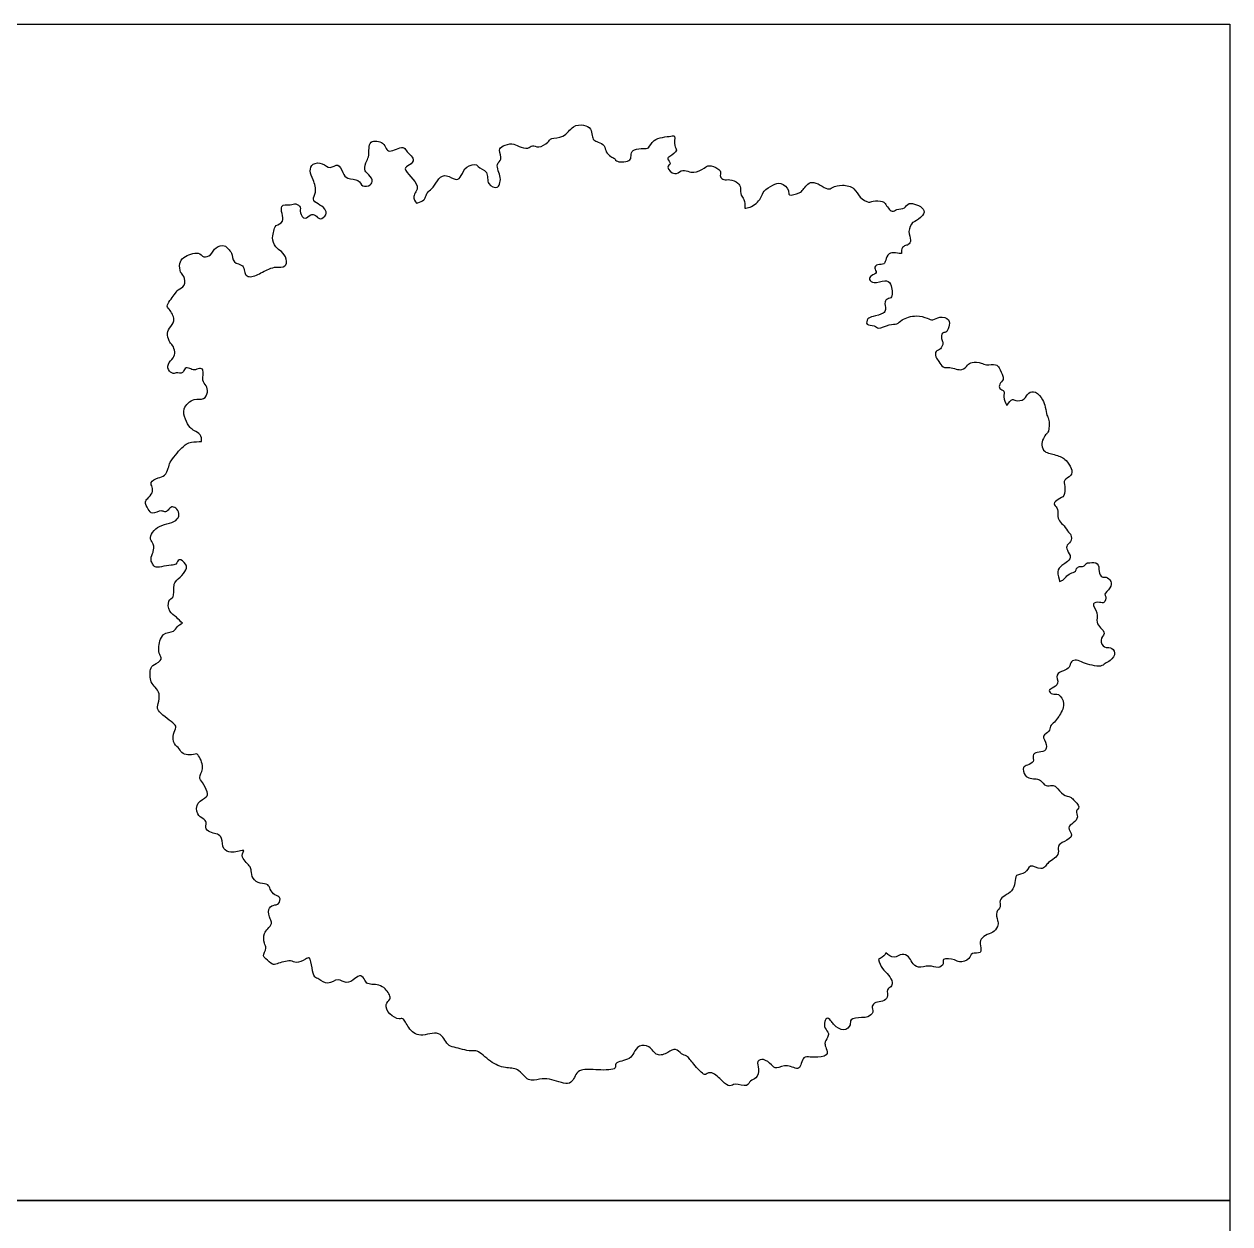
# Model space of a CAD drawing. Header units: millimetres. Extents: x 34 to 295, y 0 to 64.
# Drawn here: x 269.76 to 294.91, y 24.2 to 49.23 of the extents above; entities that cross this region are included whole.
import ezdxf

# ---------------------------------------------------------------- set-up
doc = ezdxf.new("R2010")
doc.units = ezdxf.units.MM
doc.layers.add('AG-PLANTS', color=7, linetype='Continuous', true_color=0x66ccff)
doc.layers.add('X-VPRT', color=6, linetype='Continuous', true_color=0xff00ff)

msp = doc.modelspace()

# ---------------------------------------------------------------- linework, layer by layer
at = {"layer": 'AG-PLANTS'}
for points, knots in [([(277.946, 45.491), (277.954, 45.495), (278.012, 45.517), (278.108, 45.541), (278.144, 45.651), (278.184, 45.737), (278.311, 45.813), (278.395, 46.015), (278.575, 46.11), (278.776, 45.936), (278.897, 46.069), (278.952, 46.269), (279.21, 46.315), (279.218, 46.24), (279.468, 46.158), (279.39, 45.876), (279.642, 45.789), (279.676, 45.898), (279.725, 46.025), (279.573, 46.315), (279.753, 46.393), (279.644, 46.604), (279.746, 46.698), (279.944, 46.75), (280.075, 46.67), (280.27, 46.61), (280.36, 46.715), (280.499, 46.631), (280.694, 46.754), (280.749, 46.865), (281.033, 46.843), (281.192, 47.12), (281.428, 47.136), (281.597, 47.056), (281.603, 46.907), (281.635, 46.799), (281.738, 46.768), (281.883, 46.706), (281.883, 46.552), (281.998, 46.463), (282.082, 46.428), (282.118, 46.335), (282.446, 46.357), (282.405, 46.517), (282.479, 46.632), (282.679, 46.631), (282.801, 46.624), (282.867, 46.854), (283.238, 46.883), (283.357, 46.914), (283.299, 46.681), (283.413, 46.6), (283.231, 46.465), (283.158, 46.425), (283.281, 46.306), (283.125, 46.252), (283.342, 46.046), (283.453, 46.193), (283.612, 46.158), (283.729, 46.115), (283.951, 46.212), (284.039, 46.304), (284.231, 46.215), (284.301, 46.153), (284.262, 46.04), (284.358, 45.962), (284.478, 46.002), (284.661, 45.921), (284.712, 45.818), (284.696, 45.65), (284.791, 45.58), (284.8, 45.447), (284.79, 45.387)], [1.430897, 1.430897, 1.430897, 1.430897, 1.548769, 2.219698, 2.801891, 3.349937, 4.025915, 4.866205, 5.616315, 6.457707, 7.122685, 7.948506, 8.771712, 9.190781, 10.02323, 10.904819, 11.686817, 12.211914, 12.883734, 13.840769, 14.49692, 15.280926, 15.897467, 16.687171, 17.404503, 18.183256, 18.779579, 19.442185, 20.268689, 20.876321, 21.763615, 22.742948, 23.582196, 24.316466, 24.986372, 25.564617, 26.141863, 26.826413, 27.495548, 28.164811, 28.693075, 29.223676, 30.145769, 30.773984, 31.39249, 32.183287, 32.76723, 33.5648, 34.651401, 35.151001, 35.939056, 36.513475, 37.3031, 37.762962, 38.372986, 38.907669, 39.713911, 40.401565, 41.088981, 41.732778, 42.597158, 43.220655, 44.008473, 44.539075, 45.107292, 45.669965, 46.300345, 47.07918, 47.68474, 48.391282, 48.98412, 49.760492, 49.760492, 49.760492, 49.760492]), ([(273.465, 40.522), (273.467, 40.57), (273.452, 40.675), (273.31, 40.743), (273.217, 40.808), (273.118, 40.987), (273.055, 41.212), (273.297, 41.44), (273.519, 41.374), (273.605, 41.549), (273.569, 41.692), (273.458, 41.784), (273.529, 42.026), (273.416, 42.055), (273.308, 41.994), (273.223, 42.05), (273.101, 42.071), (273.094, 41.923), (272.931, 41.963), (272.897, 41.924), (272.768, 41.977), (272.743, 42.145), (272.888, 42.256), (272.916, 42.389), (272.867, 42.53), (272.797, 42.587), (272.738, 42.74), (272.781, 42.896), (272.931, 43.025), (272.823, 43.264), (272.692, 43.336), (272.908, 43.584), (272.96, 43.688), (273.137, 43.756), (273.109, 43.982), (273.008, 44.037), (272.998, 44.247), (273.073, 44.374), (273.405, 44.501), (273.497, 44.342), (273.672, 44.402), (273.741, 44.584), (273.945, 44.633), (274.016, 44.532), (274.107, 44.462), (274.109, 44.231), (274.34, 44.214), (274.357, 44.072), (274.38, 43.977), (274.492, 43.947), (274.613, 43.987), (274.867, 44.125), (275.016, 44.169), (275.224, 44.143), (275.254, 44.34), (275.132, 44.491), (275.001, 44.561), (274.921, 44.773), (274.978, 44.904), (274.992, 45.047), (275.232, 45.07), (275.046, 45.493), (275.321, 45.437), (275.425, 45.502), (275.548, 45.408), (275.496, 45.296), (275.623, 45.119), (275.732, 45.271), (275.846, 45.253), (275.927, 45.124), (276.082, 45.246), (276.047, 45.385), (275.897, 45.471), (275.754, 45.568), (275.874, 45.721), (275.797, 45.981), (275.706, 46.152), (275.769, 46.336), (275.995, 46.34), (276.135, 46.184), (276.325, 46.351), (276.404, 46.116), (276.495, 45.986), (276.75, 46.001), (276.803, 45.82), (276.994, 45.854), (277.047, 45.982), (276.927, 46.116), (276.845, 46.179), (276.903, 46.393), (276.97, 46.472), (276.925, 46.839), (277.268, 46.765), (277.306, 46.636), (277.38, 46.533), (277.682, 46.704), (277.719, 46.572), (277.931, 46.419), (277.812, 46.278), (277.609, 46.214), (278.086, 45.855), (277.835, 45.638), (277.917, 45.532), (277.946, 45.491)], [0, 0, 0, 0, 0.681884, 1.369114, 1.978313, 2.785929, 3.628176, 4.5884, 5.393663, 6.102318, 6.776125, 7.438907, 8.269506, 8.77414, 9.385087, 9.957487, 10.515894, 11.089905, 11.748368, 12.131065, 12.742123, 13.426247, 14.170039, 14.821572, 15.496012, 16.038022, 16.744705, 17.458796, 18.215583, 19.080259, 19.68248, 20.637015, 21.294662, 22.010212, 22.790593, 23.386551, 24.159944, 24.861738, 25.866648, 26.546463, 27.23017, 28.021668, 28.772143, 29.366272, 29.968505, 30.763709, 31.538182, 32.171618, 32.714918, 33.275415, 33.927155, 34.893536, 35.637876, 36.384343, 37.08236, 37.862131, 38.561354, 39.379472, 40.064336, 40.695688, 41.422, 42.428425, 43.188234, 43.823289, 44.432489, 45.039336, 45.746833, 46.415392, 46.984082, 47.613086, 48.300316, 48.923332, 49.68461, 50.359375, 51.062856, 51.988614, 52.791617, 53.499612, 54.292907, 55.061019, 55.798129, 56.577901, 57.299567, 58.142306, 58.84084, 59.543983, 60.147649, 60.882549, 61.447366, 62.238178, 62.865047, 63.816387, 64.701984, 65.357378, 65.911111, 66.871534, 67.451392, 68.305954, 68.990085, 69.623529, 70.815375, 71.685067, 72.38675, 72.38675, 72.38675, 72.38675]), ([(284.79, 45.387), (284.824, 45.39), (284.945, 45.398), (285.145, 45.59), (285.17, 45.757), (285.379, 45.867), (285.546, 45.944), (285.731, 45.774), (285.684, 45.619), (285.945, 45.712), (286.008, 45.762), (286.181, 46.035), (286.515, 45.742), (286.621, 45.829), (286.83, 45.888), (287.096, 45.818), (287.169, 45.607), (287.379, 45.491), (287.459, 45.547), (287.673, 45.54), (287.712, 45.491), (287.864, 45.268), (287.957, 45.387), (288.146, 45.359), (288.191, 45.547), (288.566, 45.394), (288.516, 45.224), (288.34, 45.099), (288.284, 45.1), (288.178, 44.89), (288.276, 44.73), (288.211, 44.611), (288.118, 44.614), (288.045, 44.522), (288.084, 44.417), (287.928, 44.463), (287.784, 44.463), (287.73, 44.302), (287.703, 44.204), (287.564, 44.227), (287.468, 44.14), (287.581, 44.028), (287.419, 43.991), (287.371, 43.897), (287.492, 43.801), (287.716, 43.905), (287.854, 43.823), (287.894, 43.51), (287.764, 43.502), (287.695, 43.435), (287.744, 43.271), (287.684, 43.182), (287.467, 43.126), (287.354, 43.1), (287.303, 42.931), (287.508, 42.957), (287.573, 42.839), (287.804, 42.982), (287.973, 42.954), (288.065, 43.079), (288.371, 43.17), (288.59, 43.097), (288.72, 43.034), (288.852, 43.145), (289.077, 43.08), (289.054, 42.91), (288.997, 42.78), (288.896, 42.804), (288.884, 42.664), (288.93, 42.594), (288.918, 42.526), (288.865, 42.421), (288.761, 42.417), (288.767, 42.275), (288.845, 42.194), (288.919, 42.045), (289.072, 42.085), (289.327, 41.971), (289.439, 42.115), (289.522, 42.191), (289.734, 42.165), (289.822, 42.104), (290.036, 42.146), (290.097, 42.058), (290.179, 41.886), (290.193, 41.813), (290.096, 41.721), (290.093, 41.612), (290.226, 41.583), (290.171, 41.443), (290.224, 41.328), (290.256, 41.273)], [18.708455, 18.708455, 18.708455, 18.708455, 19.16126, 20.139111, 20.870432, 21.718133, 22.47005, 23.303201, 23.86539, 24.688084, 25.279354, 26.162127, 27.233328, 27.836995, 28.668719, 29.573957, 30.417382, 31.237851, 31.79704, 32.589982, 33.079347, 33.925403, 34.512363, 35.241874, 35.900788, 36.910368, 37.578928, 38.394783, 38.808795, 39.621494, 40.391156, 40.976657, 41.502379, 42.08582, 42.565899, 43.198183, 43.868115, 44.575611, 45.10612, 45.741176, 46.302038, 46.872001, 47.504285, 48.027973, 48.639755, 49.503491, 50.178064, 51.106477, 51.668336, 52.179293, 52.891228, 53.44839, 54.292597, 54.917789, 55.516041, 56.223286, 56.805479, 57.682817, 58.408666, 59.075472, 60.078669, 60.951809, 61.591817, 62.300968, 63.08369, 63.780069, 64.426165, 64.907818, 65.512333, 66.036629, 66.497676, 67.096168, 67.612528, 68.212811, 68.842266, 69.520232, 70.200046, 71.111584, 71.81637, 72.414863, 73.2119, 73.82596, 74.613935, 75.184034, 75.969317, 76.442467, 77.077264, 77.611947, 78.178051, 78.798504, 79.587343, 79.587343, 79.587343, 79.587343]), ([(290.256, 41.273), (290.303, 41.335), (290.368, 41.428), (290.439, 41.353), (290.642, 41.383), (290.692, 41.55), (290.87, 41.577), (291.014, 41.39), (291.064, 41.245), (291.084, 41.058), (291.145, 41), (291.141, 40.721), (291.081, 40.68), (291.012, 40.583), (290.962, 40.446), (291.041, 40.3), (291.156, 40.272), (291.405, 40.206), (291.491, 40.127), (291.624, 39.97), (291.615, 39.792), (291.428, 39.727), (291.472, 39.585), (291.475, 39.372), (291.334, 39.326), (291.203, 39.22), (291.329, 39.14), (291.311, 38.989), (291.34, 38.853), (291.461, 38.771), (291.533, 38.624), (291.609, 38.579), (291.605, 38.417), (291.494, 38.366), (291.506, 38.243), (291.626, 38.106), (291.49, 37.984), (291.402, 37.945), (291.273, 37.802), (291.357, 37.663), (291.356, 37.603)], [-41.238137, -41.238137, -41.238137, -41.238137, -40.517375, -40.028078, -39.267118, -38.552007, -37.875408, -37.033118, -36.294905, -35.546231, -35.009305, -34.096611, -33.61595, -33.009733, -32.325458, -31.643148, -31.018494, -30.116225, -29.479783, -28.679499, -27.975673, -27.260562, -26.615273, -25.823331, -25.143574, -24.499287, -23.915152, -23.224808, -22.567841, -21.883287, -21.166433, -20.645117, -19.979078, -19.394528, -18.809219, -18.092434, -17.404783, -16.814247, -16.089957, -15.278117, -15.278117, -15.278117, -15.278117]), ([(273.066, 36.731), (273.023, 36.772), (272.943, 36.86), (272.778, 36.958), (272.749, 37.21), (272.901, 37.263), (272.878, 37.484), (272.905, 37.605), (273.057, 37.716), (273.163, 37.878), (273.146, 37.965), (272.983, 38.111), (272.94, 37.938), (272.825, 37.948), (272.631, 37.909), (272.486, 37.882), (272.449, 37.968), (272.392, 38.044), (272.432, 38.171), (272.462, 38.221), (272.479, 38.387), (272.373, 38.476), (272.435, 38.638), (272.581, 38.768), (272.791, 38.806), (272.972, 38.885), (273.008, 39.024), (272.934, 39.135), (272.833, 39.178), (272.77, 39.087), (272.693, 39.036), (272.621, 39.102), (272.43, 38.983), (272.346, 39.107), (272.269, 39.262), (272.34, 39.335), (272.453, 39.443), (272.442, 39.567), (272.378, 39.678), (272.56, 39.772), (272.704, 39.789), (272.778, 39.972), (272.792, 40.092), (273.055, 40.408), (273.203, 40.518), (273.396, 40.514), (273.465, 40.522)], [0, 0, 0, 0, 0.760446, 1.546584, 2.369594, 3.011867, 3.816116, 4.447001, 5.226152, 6.000539, 6.532225, 7.25248, 7.86168, 8.436963, 9.26343, 9.918824, 10.420269, 10.969801, 11.594993, 12.057093, 12.757516, 13.388167, 14.081118, 14.875001, 15.716362, 16.497739, 17.128624, 17.771119, 18.310457, 18.88137, 19.391886, 19.894724, 20.670876, 21.313149, 22.036995, 22.574828, 23.275422, 23.894514, 24.466999, 25.210482, 25.904139, 26.649473, 27.298944, 28.425647, 29.29889, 29.925761, 29.925761, 29.925761, 29.925761]), ([(291.356, 37.603), (291.387, 37.61), (291.448, 37.637), (291.488, 37.703), (291.576, 37.772), (291.7, 37.805), (291.702, 37.875), (291.771, 37.922), (291.863, 37.901), (291.903, 37.985), (291.989, 37.993), (292.182, 38.006), (292.17, 37.812), (292.228, 37.669), (292.337, 37.711), (292.444, 37.606), (292.434, 37.459), (292.271, 37.335), (292.342, 37.288), (292.292, 37.127), (292.197, 37.178), (291.991, 37.153), (292.181, 36.946), (292.107, 36.744), (292.211, 36.64), (292.331, 36.512), (292.175, 36.389), (292.287, 36.198), (292.422, 36.248), (292.55, 36.113), (292.422, 35.936), (292.303, 35.894), (292.217, 35.801), (291.847, 35.896), (291.725, 35.972), (291.581, 35.947), (291.578, 35.795), (291.446, 35.739), (291.254, 35.67), (291.364, 35.466), (291.209, 35.376), (291.107, 35.33), (291.21, 35.228), (291.348, 35.279), (291.498, 35.037), (291.34, 34.784), (291.26, 34.667), (291.144, 34.592), (291.167, 34.458), (290.962, 34.392), (291.109, 34.204), (291.061, 34.034), (290.886, 34.055), (290.778, 33.973), (290.842, 33.83), (290.688, 33.768), (290.576, 33.737), (290.623, 33.54), (290.742, 33.487), (290.874, 33.485), (290.963, 33.463), (291.066, 33.307), (291.201, 33.358), (291.3, 33.325), (291.418, 33.134), (291.592, 33.114), (291.64, 33.05), (291.807, 32.896), (291.675, 32.814), (291.76, 32.684), (291.652, 32.56), (291.495, 32.474), (291.675, 32.291), (291.451, 32.177), (291.304, 32.092), (291.354, 31.931), (291.256, 31.82), (291.123, 31.746), (291.068, 31.662), (290.97, 31.572), (290.721, 31.731), (290.667, 31.486), (290.423, 31.503), (290.44, 31.314), (290.375, 31.133), (290.217, 31.051), (290.084, 30.96), (290.148, 30.802), (290.011, 30.716), (290.068, 30.528), (290.082, 30.435), (290.005, 30.284), (289.849, 30.248), (289.701, 30.149), (289.697, 30.009), (289.748, 29.818), (289.504, 29.878), (289.494, 29.71), (289.257, 29.642), (289.186, 29.717), (288.891, 29.76), (288.956, 29.613), (288.815, 29.517), (288.635, 29.614), (288.41, 29.515), (288.27, 29.65), (288.223, 29.779), (288.067, 29.857), (287.907, 29.716), (287.781, 29.81), (287.737, 29.857)], [-73.135735, -73.135735, -73.135735, -73.135735, -72.578494, -72.08631, -71.474588, -70.856234, -70.42151, -69.931676, -69.408938, -68.917179, -68.387497, -67.674869, -66.940602, -66.286885, -65.746151, -65.103676, -64.428824, -63.686264, -63.260429, -62.617384, -62.067904, -61.407062, -60.59994, -59.796285, -59.12715, -58.447336, -57.744207, -57.013963, -56.381135, -55.710333, -54.928335, -54.290545, -53.689729, -52.605147, -51.887815, -51.286466, -50.65303, -49.97618, -49.24318, -48.503136, -47.789275, -47.266322, -46.704082, -46.061589, -45.208036, -44.24881, -43.551066, -42.922386, -42.321036, -41.625573, -40.845193, -40.172864, -39.461132, -38.860316, -38.239863, -37.563014, -36.993958, -36.268435, -35.62594, -34.980584, -34.436441, -33.70693, -33.075344, -32.518183, -31.678703, -30.964822, -30.433137, -29.655855, -29.082122, -28.459105, -27.753775, -27.078628, -26.344915, -25.537523, -24.81492, -24.147939, -23.476449, -22.773814, -22.202901, -21.600037, -20.750509, -19.995285, -19.217608, -18.52003, -17.73801, -16.974421, -16.299855, -15.640064, -14.987886, -14.232475, -13.664744, -12.969286, -12.24481, -11.519393, -10.842793, -10.168519, -9.436849, -8.788581, -7.973345, -7.354276, -6.49455, -5.942109, -5.293841, -4.49903, -3.648615, -2.912864, -2.240939, -1.557223, -0.795249, 0, 0, 0, 0]), ([(273.364, 34.008), (273.277, 33.972), (273.058, 33.976), (273.009, 34.118), (272.877, 34.207), (272.852, 34.42), (272.953, 34.56), (272.873, 34.662), (272.511, 34.893), (272.56, 35.055), (272.604, 35.258), (272.5, 35.401), (272.39, 35.488), (272.377, 35.783), (272.466, 35.865), (272.661, 35.97), (272.579, 36.086), (272.561, 36.208), (272.62, 36.547), (272.897, 36.536), (272.939, 36.658), (273.023, 36.711), (273.066, 36.731)], [-18.621154, -18.621154, -18.621154, -18.621154, -17.658156, -17.006977, -16.307754, -15.502491, -14.802582, -14.197849, -13.050965, -12.361394, -11.557146, -10.830068, -10.151887, -9.224651, -8.581051, -7.807297, -7.228649, -6.570146, -5.582941, -4.735722, -4.093449, -3.575066, -3.575066, -3.575066, -3.575066]), ([(274.343, 31.989), (274.298, 31.99), (274.205, 31.968), (274.078, 31.936), (273.883, 32.009), (273.907, 32.251), (273.795, 32.339), (273.673, 32.352), (273.53, 32.429), (273.576, 32.576), (273.501, 32.659), (273.35, 32.733), (273.349, 33.013), (273.585, 33.086), (273.593, 33.216), (273.489, 33.409), (273.39, 33.513), (273.527, 33.691), (273.441, 33.921), (273.376, 33.994), (273.364, 34.008)], [14.838937, 14.838937, 14.838937, 14.838937, 15.439023, 16.115623, 16.863227, 17.698691, 18.332336, 18.975278, 19.643632, 20.289254, 20.859899, 21.573536, 22.433262, 23.263297, 23.850995, 24.699667, 25.330318, 26.111942, 27.074546, 27.314585, 27.314585, 27.314585, 27.314585]), ([(287.58, 29.718), (287.597, 29.651), (287.651, 29.515), (287.798, 29.405), (287.883, 29.243), (287.851, 29.138), (287.735, 29.098), (287.798, 28.913), (287.665, 28.836), (287.526, 28.832), (287.422, 28.747), (287.494, 28.612), (287.357, 28.503), (287.238, 28.507), (286.97, 28.487), (287.015, 28.346), (286.858, 28.187), (286.65, 28.348), (286.608, 28.416), (286.519, 28.525), (286.443, 28.415), (286.452, 28.279), (286.555, 28.176), (286.519, 28.086), (286.443, 27.964), (286.495, 27.865), (286.542, 27.687), (286.247, 27.674), (286.165, 27.676), (285.985, 27.714), (285.955, 27.344), (285.68, 27.563), (285.455, 27.415), (285.348, 27.519), (285.197, 27.658), (285.025, 27.6), (285.099, 27.43), (285.052, 27.222), (284.894, 27.199), (284.852, 27.038), (284.584, 27.152), (284.483, 27.043), (284.318, 27.175), (284.131, 27.39), (283.986, 27.332), (283.948, 27.29), (283.709, 27.532), (283.602, 27.712), (283.467, 27.729), (283.35, 27.888), (283.188, 27.768), (282.949, 27.671), (282.818, 27.931), (282.581, 27.934), (282.467, 27.771), (282.414, 27.622), (282.054, 27.579), (282.142, 27.406), (281.713, 27.407), (281.388, 27.444), (281.262, 27.322), (281.215, 27.194), (281.098, 27.084), (280.714, 27.242), (280.524, 27.226), (280.257, 27.15), (280.074, 27.471), (279.787, 27.434), (279.485, 27.568), (279.219, 27.842), (279.083, 27.786), (278.726, 27.89), (278.587, 27.917), (278.434, 28.273), (278.021, 28.069), (277.775, 28.266), (277.676, 28.512), (277.578, 28.457), (277.367, 28.563), (277.271, 28.778), (277.407, 28.883), (277.392, 28.984), (277.223, 29.219), (276.917, 29.179), (276.876, 29.285), (276.784, 29.411), (276.659, 29.312), (276.481, 29.186), (276.31, 29.352), (276.097, 29.163), (275.916, 29.314), (275.806, 29.341), (275.765, 29.531), (275.731, 29.793), (275.626, 29.709), (275.43, 29.628), (275.326, 29.716), (275.037, 29.63), (274.941, 29.588), (274.807, 29.736), (274.729, 29.785), (274.833, 29.959), (274.759, 30.045), (274.756, 30.269), (274.842, 30.347), (274.942, 30.471), (274.891, 30.558), (274.832, 30.768), (274.955, 30.858), (275.085, 30.856), (275.121, 31.032), (274.98, 31.047), (274.89, 31.18), (274.861, 31.295), (274.679, 31.289), (274.517, 31.391), (274.496, 31.569), (274.495, 31.652), (274.271, 31.84), (274.325, 31.945), (274.343, 31.989)], [-87.6345, -87.6345, -87.6345, -87.6345, -86.804322, -86.024922, -85.275087, -84.722395, -84.161534, -83.450088, -82.806488, -82.119259, -81.530276, -80.897991, -80.223226, -79.553295, -78.703767, -78.115649, -77.370314, -76.517735, -75.955546, -75.374487, -74.822842, -74.155268, -73.502604, -72.970919, -72.313034, -71.709367, -71.054182, -70.168246, -69.587187, -68.928684, -68.03934, -67.158423, -66.290363, -65.645742, -64.835679, -64.202386, -63.486542, -62.693341, -62.028921, -61.405741, -60.522736, -59.908634, -59.13153, -58.174265, -57.53817, -57.192185, -56.183473, -55.332185, -54.701376, -53.983828, -53.229249, -52.382793, -51.493609, -50.690717, -49.922939, -49.207828, -48.228279, -47.6902, -46.612177, -45.537601, -44.841346, -44.184063, -43.531886, -42.408232, -41.582776, -40.712533, -39.709541, -38.789515, -37.734377, -36.668718, -36.008615, -34.930663, -34.236005, -33.25361, -32.151326, -31.171016, -30.313696, -29.817659, -28.964346, -28.145009, -27.473084, -26.939663, -26.006908, -25.066845, -24.499115, -23.86547, -23.201968, -22.399596, -21.625949, -20.767919, -19.95484, -19.379436, -18.582847, -17.741909, -17.211463, -16.400056, -15.760852, -14.797519, -14.228326, -13.459364, -12.951981, -12.221917, -11.627284, -10.813373, -10.185799, -9.513874, -8.955166, -8.148665, -7.504378, -6.88531, -6.249215, -5.638231, -4.92312, -4.347715, -3.624183, -2.850536, -2.123949, -1.598989, -0.684299, 0, 0, 0, 0]), ([(287.737, 29.857), (287.727, 29.81), (287.658, 29.755), (287.592, 29.724), (287.58, 29.718)], [-44.7827107, -44.7827107, -44.7827107, -44.7827107, -44.0329721, -43.8624358, -43.8624358, -43.8624358, -43.8624358])]:
    msp.add_open_spline(points, degree=3, knots=knots, dxfattribs=at)
at = {"layer": 'X-VPRT'}
for points in [[(244.617, 24.691), (244.617, 49.227), (294.909, 49.227), (294.909, 24.691)], [(244.617, 0.156), (244.617, 24.691), (294.909, 24.691), (294.909, 0.156)]]:
    msp.add_lwpolyline(points, close=True, dxfattribs=at)

doc.saveas('drawing.dxf')
